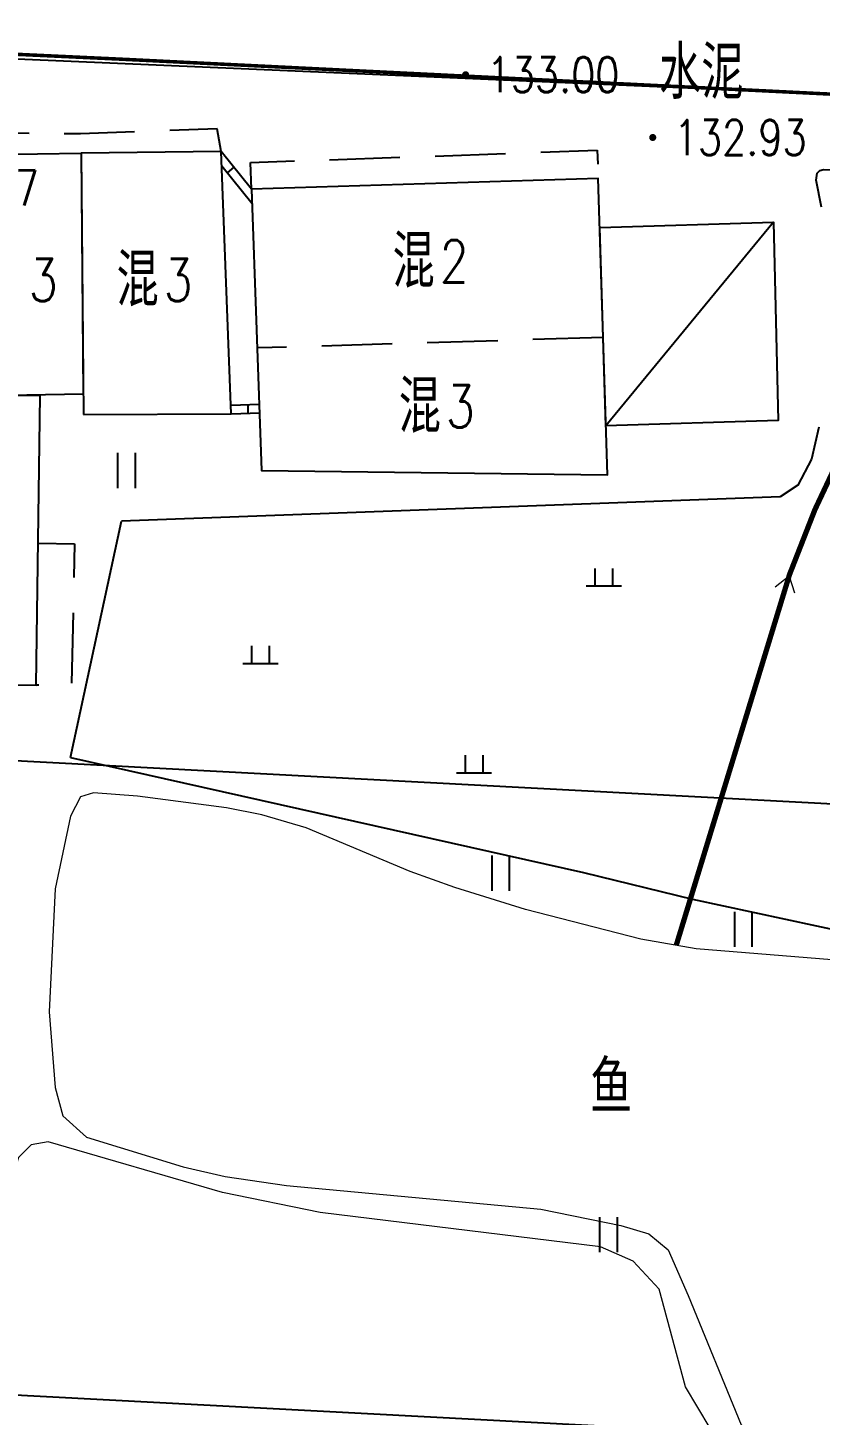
# Model space of a CAD drawing. Extents: x 529262 to 576451, y 2694391 to 2717535.
# Drawn here: x 566990.34 to 567012.85, y 2709920.31 to 2709959.73 of the extents above; entities that cross this region are included whole.
import ezdxf
from ezdxf.enums import TextEntityAlignment as Align
from ezdxf.xclip import XClip

# ---------------------------------------------------------------- set-up
doc = ezdxf.new("R2010")
doc.units = 0
doc.header["$XCLIPFRAME"] = 0
doc.linetypes.add('X5', pattern=[3, 2, -1])
for name, color, linetype in [('a红线图', 1, 'Continuous'), ('DMTZ', 8, 'Continuous'), ('GCD', 8, 'Continuous'), ('JMD', 8, 'Continuous'), ('PP-COM', 7, 'Continuous'), ('RD-中线', 40, 'Continuous'), ('RD-红线', 7, 'Continuous'), ('ZBTZ', 8, 'Continuous'), ('ZJ', 7, 'Continuous'), ('污水管径标注_W10-', 202, 'Continuous')]:
    doc.layers.add(name, color=color, linetype=linetype)
doc.layers.add('SXSS', color=5, linetype='Continuous', lineweight=0)
doc.styles.add('HZ', font='rs.shx', dxfattribs={"width": 0.8, "bigfont": 'hztxt.shx'})
doc.linetypes.add('10421', pattern='A,2,[150,AAA.SHX,S=0.5,R=0,X=0,Y=0.5],1e-11', length=2)
doc.linetypes.add('10422', pattern='A,0.75,[150,AAA.SHX,S=0.5,R=0,X=0,Y=0.5],1.5,[177,AAA.SHX,S=1,R=0,X=0,Y=0.4],0.75', length=3)
doc.linetypes.add('1161', pattern='A,0,[149,AAA.SHX,S=0.15,R=0,X=0,Y=0],-1.6', length=1.6)

# ---------------------------------------------------------------- blocks, each defined once
blk = doc.blocks.new('A$C19FD0107')
at = {"layer": 'RD-中线', "color": 8, "linetype": 'Continuous', "flags": 128}
for points in [[(-4915.644, 15741.627), (-4680.014, 15724.535, -0.06919), (-4464.529, 15678.478), (-4107.284, 15548.587, 0.074087), (-4020.642, 15530.949), (-3764.952, 15517.406)], [(-4490.734, 14139.438, 0), (-4490.29, 14139.417)], [(-3818.251, 14086.168, 0), (-3817.74, 14086.169)]]:
    blk.add_lwpolyline(points, format="xyb", dxfattribs=at)
at = {"layer": 'RD-红线', "color": 8, "linetype": 'Continuous', "flags": 128}
blk.add_lwpolyline([(-4584.201, 15730.063, -0.039951), (-4458.379, 15695.394), (-4101.133, 15565.504, 0.074087), (-4019.69, 15548.924), (-3378.211, 15514.945)], format="xyb", dxfattribs=at)
blk = doc.blocks.new('GC200')
at = {"linetype": 'Continuous', "const_width": 0.2, "flags": 128}
blk.add_lwpolyline([(-0.1, 0, 1), (0.1, 0, 1)], format="xyb", close=True, dxfattribs=at)
blk = doc.blocks.new('gc121')
at = {"color": 8}
for p, q in [((-0.5, -1), (-0.5, 1)), ((0.5, -1), (0.5, 1))]:
    blk.add_line(p, q, dxfattribs=at)
blk = doc.blocks.new('gc119')
at = {"color": 8}
for p, q in [((-0.5, 1), (-0.5, 0)), ((0.5, 1), (0.5, 0)), ((-1, 0), (1, 0))]:
    blk.add_line(p, q, dxfattribs=at)
blk = doc.blocks.new('gc086')
at = {"color": 8}
for p, q in [((0, 0), (7, 0)), ((7, 0), (6.181, 0.574)), ((7, 0), (6.181, -0.574))]:
    blk.add_line(p, q, dxfattribs=at)

msp = doc.modelspace()

# ---------------------------------------------------------------- linework, layer by layer
at = {"layer": 'a红线图', "color": 8, "linetype": 'Continuous', "lineweight": 0, "const_width": 0.1, "elevation": 1, "flags": 128}
msp.add_lwpolyline([(566696.597, 2710071.626), (566725.76, 2710055.912), (566732.088, 2710053.298), (566751.244, 2710045.851), (566769.178, 2710038.018), (566805.651, 2710021.905), (566842.329, 2710005.646), (566879.093, 2709990.054), (566915.838, 2709974.529), (566934.446, 2709965.319), (566949.35, 2709960.864), (566992.946, 2709958.837), (567025.375, 2709957.24)], dxfattribs=at)
msp.add_lwpolyline([(566696.597, 2710071.626), (566725.76, 2710055.912), (566732.088, 2710053.298), (566751.244, 2710045.851), (566769.178, 2710038.018), (566805.651, 2710021.905), (566842.329, 2710005.646), (566879.093, 2709990.054), (566915.838, 2709974.529), (566934.446, 2709965.319), (566949.35, 2709960.864), (566992.946, 2709958.837), (567025.375, 2709957.24)], dxfattribs=at)
at = {"layer": 'DMTZ', "linetype": '10421', "flags": 128}
for points, elevation in [([(567012.815, 2709948.381), (567012.61, 2709947.473), (567012.215, 2709946.736), (567011.716, 2709946.396)], 132.24), ([(567012.815, 2709948.381), (567012.61, 2709947.473), (567012.215, 2709946.736), (567011.716, 2709946.396)], 132.24), ([(567012.815, 2709948.381), (567012.61, 2709947.473), (567012.215, 2709946.736), (567011.716, 2709946.396)], 132.24), ([(567012.815, 2709948.381), (567012.61, 2709947.473), (567012.215, 2709946.736), (567011.716, 2709946.396)], 132.24), ([(566991.556, 2709938.997), (567006.126, 2709935.731), (567009.222, 2709934.973), (567018.032, 2709933.073), (567021.195, 2709932.488), (567022.56, 2709932.302)], 132.22), ([(566991.556, 2709938.997), (567006.126, 2709935.731), (567009.222, 2709934.973), (567018.032, 2709933.073), (567021.195, 2709932.488), (567022.56, 2709932.302)], 132.22), ([(566991.556, 2709938.997), (567006.126, 2709935.731), (567009.222, 2709934.973), (567018.032, 2709933.073), (567021.195, 2709932.488), (567022.56, 2709932.302)], 132.22), ([(566991.556, 2709938.997), (567006.126, 2709935.731), (567009.222, 2709934.973), (567018.032, 2709933.073), (567021.195, 2709932.488), (567022.56, 2709932.302)], 132.22)]:
    msp.add_lwpolyline(points, dxfattribs=dict(at, elevation=elevation))
at = {"layer": 'DMTZ', "linetype": '10422', "elevation": 132.24, "flags": 128}
msp.add_lwpolyline([(567011.716, 2709946.396), (566993.009, 2709945.706)], dxfattribs=at)
msp.add_lwpolyline([(567011.716, 2709946.396), (566993.009, 2709945.706)], dxfattribs=at)
msp.add_lwpolyline([(567011.716, 2709946.396), (566993.009, 2709945.706)], dxfattribs=at)
msp.add_lwpolyline([(567011.716, 2709946.396), (566993.009, 2709945.706)], dxfattribs=at)
at = {"layer": 'JMD', "linetype": 'Continuous'}
for p, q in [((566996.199, 2709955.767), (566996.004, 2709955.61)), ((566996.199, 2709955.767), (566996.004, 2709955.61)), ((566996.199, 2709955.767), (566996.004, 2709955.61)), ((566996.199, 2709955.767), (566996.004, 2709955.61)), ((567011.528, 2709954.203), (567006.767, 2709948.416)), ((567011.528, 2709954.203), (567006.767, 2709948.416)), ((567011.528, 2709954.203), (567006.767, 2709948.416)), ((567011.528, 2709954.203), (567006.767, 2709948.416)), ((566996.607, 2709948.773), (566996.599, 2709949.023)), ((566996.607, 2709948.773), (566996.599, 2709949.023)), ((566996.607, 2709948.773), (566996.599, 2709949.023)), ((566996.607, 2709948.773), (566996.599, 2709949.023))]:
    msp.add_line(p, q, dxfattribs=at)
at = {"layer": 'JMD', "linetype": 'X5', "flags": 128}
for points in [[(566995.838, 2709956.215), (566995.722, 2709956.858), (566991.841, 2709956.715), (566988.054, 2709956.737), (566981.976, 2709957.19), (566981.975, 2709956.511)], [(566995.838, 2709956.215), (566995.722, 2709956.858), (566991.841, 2709956.715), (566988.054, 2709956.737), (566981.976, 2709957.19), (566981.975, 2709956.511)], [(566995.838, 2709956.215), (566995.722, 2709956.858), (566991.841, 2709956.715), (566988.054, 2709956.737), (566981.976, 2709957.19), (566981.975, 2709956.511)], [(566995.838, 2709956.215), (566995.722, 2709956.858), (566991.841, 2709956.715), (566988.054, 2709956.737), (566981.976, 2709957.19), (566981.975, 2709956.511)], [(566996.697, 2709955.144), (566996.674, 2709955.899), (567006.521, 2709956.245), (567006.55, 2709955.447)], [(566996.697, 2709955.144), (566996.674, 2709955.899), (567006.521, 2709956.245), (567006.55, 2709955.447)], [(566996.697, 2709955.144), (566996.674, 2709955.899), (567006.521, 2709956.245), (567006.55, 2709955.447)], [(566996.697, 2709955.144), (566996.674, 2709955.899), (567006.521, 2709956.245), (567006.55, 2709955.447)], [(566996.701, 2709955.144), (566996.701, 2709955.144), (566996.674, 2709955.899)], [(566996.701, 2709955.144), (566996.701, 2709955.144), (566996.674, 2709955.899)], [(566996.701, 2709955.144), (566996.701, 2709955.144), (566996.674, 2709955.899)], [(566996.701, 2709955.144), (566996.701, 2709955.144), (566996.674, 2709955.899)], [(567006.69, 2709950.927), (566996.876, 2709950.63)], [(567006.69, 2709950.927), (566996.876, 2709950.63)], [(567006.69, 2709950.927), (566996.876, 2709950.63)], [(567006.69, 2709950.927), (566996.876, 2709950.63)], [(566990.634, 2709945.083), (566991.67, 2709945.069), (566991.585, 2709941.038), (566990.58, 2709941.052)], [(566990.634, 2709945.083), (566991.67, 2709945.069), (566991.585, 2709941.038), (566990.58, 2709941.052)], [(566990.634, 2709945.083), (566991.67, 2709945.069), (566991.585, 2709941.038), (566990.58, 2709941.052)], [(566990.634, 2709945.083), (566991.67, 2709945.069), (566991.585, 2709941.038), (566990.58, 2709941.052)]]:
    msp.add_lwpolyline(points, dxfattribs=at)
at = {"layer": 'JMD', "linetype": 'Continuous', "flags": 128}
for points in [[(566991.927, 2709948.741), (566996.12, 2709948.758), (566995.838, 2709956.215), (566991.857, 2709956.163)], [(566991.927, 2709948.741), (566996.12, 2709948.758), (566995.838, 2709956.215), (566991.857, 2709956.163)], [(566991.927, 2709948.741), (566996.12, 2709948.758), (566995.838, 2709956.215), (566991.857, 2709956.163)], [(566991.927, 2709948.741), (566996.12, 2709948.758), (566995.838, 2709956.215), (566991.857, 2709956.163)], [(566996.701, 2709955.144), (566996.982, 2709947.144), (567006.809, 2709947.028), (567006.55, 2709955.447)], [(566996.701, 2709955.144), (566996.982, 2709947.144), (567006.809, 2709947.028), (567006.55, 2709955.447)], [(566996.701, 2709955.144), (566996.982, 2709947.144), (567006.809, 2709947.028), (567006.55, 2709955.447)], [(566996.701, 2709955.144), (566996.982, 2709947.144), (567006.809, 2709947.028), (567006.55, 2709955.447)], [(567006.596, 2709954.054), (567011.528, 2709954.203), (567011.656, 2709948.564), (567006.767, 2709948.416)], [(567006.596, 2709954.054), (567011.528, 2709954.203), (567011.656, 2709948.564), (567006.767, 2709948.416)], [(567006.596, 2709954.054), (567011.528, 2709954.203), (567011.656, 2709948.564), (567006.767, 2709948.416)], [(567006.596, 2709954.054), (567011.528, 2709954.203), (567011.656, 2709948.564), (567006.767, 2709948.416)], [(566977.192, 2709941.248), (566990.58, 2709941.052), (566990.691, 2709949.283), (566979.358, 2709949.132), (566979.344, 2709948.132), (566977.045, 2709948.161)], [(566977.192, 2709941.248), (566990.58, 2709941.052), (566990.691, 2709949.283), (566979.358, 2709949.132), (566979.344, 2709948.132), (566977.045, 2709948.161)], [(566977.192, 2709941.248), (566990.58, 2709941.052), (566990.691, 2709949.283), (566979.358, 2709949.132), (566979.344, 2709948.132), (566977.045, 2709948.161)], [(566977.192, 2709941.248), (566990.58, 2709941.052), (566990.691, 2709949.283), (566979.358, 2709949.132), (566979.344, 2709948.132), (566977.045, 2709948.161)]]:
    msp.add_lwpolyline(points, close=True, dxfattribs=at)
for points in [[(566996.701, 2709955.144), (566995.838, 2709956.215)], [(566996.701, 2709955.144), (566995.838, 2709956.215)], [(566996.701, 2709955.144), (566995.838, 2709956.215)], [(566996.701, 2709955.144), (566995.838, 2709956.215)], [(566996.715, 2709954.728), (566995.853, 2709955.797)], [(566996.715, 2709954.728), (566995.853, 2709955.797)], [(566996.715, 2709954.728), (566995.853, 2709955.797)], [(566996.715, 2709954.728), (566995.853, 2709955.797)], [(566996.112, 2709949.008), (566996.924, 2709949.033)], [(566996.112, 2709949.008), (566996.924, 2709949.033)], [(566996.112, 2709949.008), (566996.924, 2709949.033)], [(566996.112, 2709949.008), (566996.924, 2709949.033)], [(566996.12, 2709948.758), (566996.932, 2709948.783)], [(566996.12, 2709948.758), (566996.932, 2709948.783)], [(566996.12, 2709948.758), (566996.932, 2709948.783)], [(566996.12, 2709948.758), (566996.932, 2709948.783)]]:
    msp.add_lwpolyline(points, dxfattribs=at)
at = {"layer": 'JMD', "linetype": 'Continuous', "elevation": 134.79, "flags": 128}
msp.add_lwpolyline([(566988.125, 2709956.112), (566991.857, 2709956.163), (566991.921, 2709949.32), (566988.18, 2709949.25)], close=True, dxfattribs=at)
msp.add_lwpolyline([(566988.125, 2709956.112), (566991.857, 2709956.163), (566991.921, 2709949.32), (566988.18, 2709949.25)], close=True, dxfattribs=at)
msp.add_lwpolyline([(566988.125, 2709956.112), (566991.857, 2709956.163), (566991.921, 2709949.32), (566988.18, 2709949.25)], close=True, dxfattribs=at)
msp.add_lwpolyline([(566988.125, 2709956.112), (566991.857, 2709956.163), (566991.921, 2709949.32), (566988.18, 2709949.25)], close=True, dxfattribs=at)
at = {"layer": 'SXSS', "color": 8, "linetype": 'Continuous', "const_width": 0.15, "elevation": 132.343, "flags": 128}
msp.add_lwpolyline([(567008.763, 2709933.657), (567011.983, 2709944.196), (567012.703, 2709946.036), (567013.235, 2709947.167), (567014.301, 2709948.961)], dxfattribs=at)
msp.add_lwpolyline([(567008.763, 2709933.657), (567011.983, 2709944.196), (567012.703, 2709946.036), (567013.235, 2709947.167), (567014.301, 2709948.961)], dxfattribs=at)
msp.add_lwpolyline([(567008.763, 2709933.657), (567011.983, 2709944.196), (567012.703, 2709946.036), (567013.235, 2709947.167), (567014.301, 2709948.961)], dxfattribs=at)
msp.add_lwpolyline([(567008.763, 2709933.657), (567011.983, 2709944.196), (567012.703, 2709946.036), (567013.235, 2709947.167), (567014.301, 2709948.961)], dxfattribs=at)
at = {"layer": 'SXSS', "color": 8, "linetype": '10421', "elevation": 132.386, "flags": 128}
msp.add_lwpolyline([(567020.983, 2709931.817), (567020.723, 2709932.019), (567015.059, 2709932.957), (567013.183, 2709933.245), (567009.329, 2709933.559), (567007.761, 2709933.83), (567004.478, 2709934.678), (567002.47, 2709935.303), (567001.208, 2709935.754), (566998.255, 2709937), (566996.991, 2709937.367), (566995.985, 2709937.568), (566993.46, 2709937.894), (566992.213, 2709937.991), (566991.837, 2709937.872), (566991.553, 2709937.331), (566991.121, 2709935.264), (566990.954, 2709931.768), (566991.123, 2709929.617), (566991.336, 2709928.816), (566992.007, 2709928.211), (566994.761, 2709927.366), (566995.95, 2709927.089), (566997.696, 2709926.832), (567004.915, 2709926.157), (567007.192, 2709925.701), (567007.988, 2709925.464), (567008.533, 2709925.009), (567009.098, 2709923.708), (567010.611, 2709920.032), (567011.39, 2709918.993), (567012.089, 2709918.189), (567016.147, 2709915.294), (567016.88, 2709915.021), (567017.635, 2709915.265), (567018.894, 2709916.552), (567019.443, 2709917.411), (567019.782, 2709918.387), (567021.047, 2709931.4)], close=True, dxfattribs=at)
msp.add_lwpolyline([(567020.983, 2709931.817), (567020.723, 2709932.019), (567015.059, 2709932.957), (567013.183, 2709933.245), (567009.329, 2709933.559), (567007.761, 2709933.83), (567004.478, 2709934.678), (567002.47, 2709935.303), (567001.208, 2709935.754), (566998.255, 2709937), (566996.991, 2709937.367), (566995.985, 2709937.568), (566993.46, 2709937.894), (566992.213, 2709937.991), (566991.837, 2709937.872), (566991.553, 2709937.331), (566991.121, 2709935.264), (566990.954, 2709931.768), (566991.123, 2709929.617), (566991.336, 2709928.816), (566992.007, 2709928.211), (566994.761, 2709927.366), (566995.95, 2709927.089), (566997.696, 2709926.832), (567004.915, 2709926.157), (567007.192, 2709925.701), (567007.988, 2709925.464), (567008.533, 2709925.009), (567009.098, 2709923.708), (567010.611, 2709920.032), (567011.39, 2709918.993), (567012.089, 2709918.189), (567016.147, 2709915.294), (567016.88, 2709915.021), (567017.635, 2709915.265), (567018.894, 2709916.552), (567019.443, 2709917.411), (567019.782, 2709918.387), (567021.047, 2709931.4)], close=True, dxfattribs=at)
msp.add_lwpolyline([(567020.983, 2709931.817), (567020.723, 2709932.019), (567015.059, 2709932.957), (567013.183, 2709933.245), (567009.329, 2709933.559), (567007.761, 2709933.83), (567004.478, 2709934.678), (567002.47, 2709935.303), (567001.208, 2709935.754), (566998.255, 2709937), (566996.991, 2709937.367), (566995.985, 2709937.568), (566993.46, 2709937.894), (566992.213, 2709937.991), (566991.837, 2709937.872), (566991.553, 2709937.331), (566991.121, 2709935.264), (566990.954, 2709931.768), (566991.123, 2709929.617), (566991.336, 2709928.816), (566992.007, 2709928.211), (566994.761, 2709927.366), (566995.95, 2709927.089), (566997.696, 2709926.832), (567004.915, 2709926.157), (567007.192, 2709925.701), (567007.988, 2709925.464), (567008.533, 2709925.009), (567009.098, 2709923.708), (567010.611, 2709920.032), (567011.39, 2709918.993), (567012.089, 2709918.189), (567016.147, 2709915.294), (567016.88, 2709915.021), (567017.635, 2709915.265), (567018.894, 2709916.552), (567019.443, 2709917.411), (567019.782, 2709918.387), (567021.047, 2709931.4)], close=True, dxfattribs=at)
msp.add_lwpolyline([(567020.983, 2709931.817), (567020.723, 2709932.019), (567015.059, 2709932.957), (567013.183, 2709933.245), (567009.329, 2709933.559), (567007.761, 2709933.83), (567004.478, 2709934.678), (567002.47, 2709935.303), (567001.208, 2709935.754), (566998.255, 2709937), (566996.991, 2709937.367), (566995.985, 2709937.568), (566993.46, 2709937.894), (566992.213, 2709937.991), (566991.837, 2709937.872), (566991.553, 2709937.331), (566991.121, 2709935.264), (566990.954, 2709931.768), (566991.123, 2709929.617), (566991.336, 2709928.816), (566992.007, 2709928.211), (566994.761, 2709927.366), (566995.95, 2709927.089), (566997.696, 2709926.832), (567004.915, 2709926.157), (567007.192, 2709925.701), (567007.988, 2709925.464), (567008.533, 2709925.009), (567009.098, 2709923.708), (567010.611, 2709920.032), (567011.39, 2709918.993), (567012.089, 2709918.189), (567016.147, 2709915.294), (567016.88, 2709915.021), (567017.635, 2709915.265), (567018.894, 2709916.552), (567019.443, 2709917.411), (567019.782, 2709918.387), (567021.047, 2709931.4)], close=True, dxfattribs=at)
at = {"layer": 'SXSS', "color": 8, "linetype": '10421', "elevation": 132.351, "flags": 128}
msp.add_lwpolyline([(567010.914, 2709918.416), (567010.442, 2709918.846), (567010.079, 2709919.352), (567009.022, 2709921.115), (567008.28, 2709923.885), (567007.542, 2709924.685), (567006.61, 2709925.09), (566998.644, 2709926.064), (566995.87, 2709926.633), (566990.926, 2709928.078), (566990.435, 2709927.986), (566990.082, 2709927.629), (566989.041, 2709924.334), (566988.475, 2709922.902), (566987.501, 2709920.851), (566985.919, 2709918.259), (566985.84, 2709917.226), (566986.01, 2709916.67), (566986.487, 2709916.283), (567007.725, 2709909.139)], dxfattribs=at)
msp.add_lwpolyline([(567010.914, 2709918.416), (567010.442, 2709918.846), (567010.079, 2709919.352), (567009.022, 2709921.115), (567008.28, 2709923.885), (567007.542, 2709924.685), (567006.61, 2709925.09), (566998.644, 2709926.064), (566995.87, 2709926.633), (566990.926, 2709928.078), (566990.435, 2709927.986), (566990.082, 2709927.629), (566989.041, 2709924.334), (566988.475, 2709922.902), (566987.501, 2709920.851), (566985.919, 2709918.259), (566985.84, 2709917.226), (566986.01, 2709916.67), (566986.487, 2709916.283), (567007.725, 2709909.139)], dxfattribs=at)
msp.add_lwpolyline([(567010.914, 2709918.416), (567010.442, 2709918.846), (567010.079, 2709919.352), (567009.022, 2709921.115), (567008.28, 2709923.885), (567007.542, 2709924.685), (567006.61, 2709925.09), (566998.644, 2709926.064), (566995.87, 2709926.633), (566990.926, 2709928.078), (566990.435, 2709927.986), (566990.082, 2709927.629), (566989.041, 2709924.334), (566988.475, 2709922.902), (566987.501, 2709920.851), (566985.919, 2709918.259), (566985.84, 2709917.226), (566986.01, 2709916.67), (566986.487, 2709916.283), (567007.725, 2709909.139)], dxfattribs=at)
msp.add_lwpolyline([(567010.914, 2709918.416), (567010.442, 2709918.846), (567010.079, 2709919.352), (567009.022, 2709921.115), (567008.28, 2709923.885), (567007.542, 2709924.685), (567006.61, 2709925.09), (566998.644, 2709926.064), (566995.87, 2709926.633), (566990.926, 2709928.078), (566990.435, 2709927.986), (566990.082, 2709927.629), (566989.041, 2709924.334), (566988.475, 2709922.902), (566987.501, 2709920.851), (566985.919, 2709918.259), (566985.84, 2709917.226), (566986.01, 2709916.67), (566986.487, 2709916.283), (567007.725, 2709909.139)], dxfattribs=at)
at = {"layer": 'ZBTZ', "linetype": '1161', "flags": 128}
for points, elevation in [([(567012.893, 2709954.631), (567012.736, 2709955.395), (567012.765, 2709955.6), (567012.845, 2709955.675), (567012.947, 2709955.702), (567025.27, 2709955.1), (567025.39, 2709954.874), (567025.482, 2709953.956)], 132.823), ([(567012.893, 2709954.631), (567012.736, 2709955.395), (567012.765, 2709955.6), (567012.845, 2709955.675), (567012.947, 2709955.702), (567025.27, 2709955.1), (567025.39, 2709954.874), (567025.482, 2709953.956)], 132.823), ([(567012.893, 2709954.631), (567012.736, 2709955.395), (567012.765, 2709955.6), (567012.845, 2709955.675), (567012.947, 2709955.702), (567025.27, 2709955.1), (567025.39, 2709954.874), (567025.482, 2709953.956)], 132.823), ([(567012.893, 2709954.631), (567012.736, 2709955.395), (567012.765, 2709955.6), (567012.845, 2709955.675), (567012.947, 2709955.702), (567025.27, 2709955.1), (567025.39, 2709954.874), (567025.482, 2709953.956)], 132.823), ([(566991.556, 2709938.997), (566993.009, 2709945.706)], 132.307), ([(566991.556, 2709938.997), (566993.009, 2709945.706)], 132.307), ([(566991.556, 2709938.997), (566993.009, 2709945.706)], 132.307), ([(566991.556, 2709938.997), (566993.009, 2709945.706)], 132.307)]:
    msp.add_lwpolyline(points, dxfattribs=dict(at, elevation=elevation))
at = {"layer": '污水管径标注_W10-'}
msp.add_lwpolyline([(566851.332, 2710001.921), (566860.805, 2709997.779), (566869.692, 2709993.991), (566888.091, 2709986.149), (566906.49, 2709978.308), (566916.921, 2709973.862), (566924.612, 2709969.88), (566933.794, 2709965.127), (566943.086, 2709962.483), (566949.736, 2709960.59), (566962.809, 2709960.024), (566982.791, 2709959.158), (567002.772, 2709958.291), (567025.47, 2709957.308)], dxfattribs=at)

# ---------------------------------------------------------------- block references
at = {"layer": 'GCD', "linetype": 'Continuous'}
ref = msp.add_blockref('GC200', (567002.78, 2709958.393, 133.004), dxfattribs=dict(at, xscale=0.5, yscale=0.5, zscale=0.5))
ref.add_attrib('height', '133.00', dxfattribs={"linetype": 'Continuous', "height": 1, "style": 'HZ', "width": 0.8}).set_placement((567003.38, 2709958.393, 133.004), align=Align.MIDDLE_LEFT)
ref = msp.add_blockref('GC200', (567008.096, 2709956.61, 132.93), dxfattribs=dict(at, xscale=0.5, yscale=0.5, zscale=0.5))
ref.add_attrib('height', '132.93', dxfattribs={"linetype": 'Continuous', "height": 1, "style": 'HZ', "width": 0.8}).set_placement((567008.696, 2709956.61, 132.93), align=Align.MIDDLE_LEFT)
at = {"layer": 'PP-COM'}
ref = msp.add_blockref('A$C19FD0107', (570997.993, 2694390.603), dxfattribs=at)
XClip(ref).set_block_clipping_path([(-9366.4383134884, 14428.6043910822), (-3328.4480743363, 17452.7484863754)])
at = {"layer": 'SXSS', "color": 8, "linetype": 'Continuous', "xscale": 0.5000000001127712, "yscale": 0.5000000001127712, "zscale": 0.5000000001127712, "rotation": 73.33116881520364}
msp.add_blockref('gc086', (567010.963, 2709940.79, 132.343), dxfattribs=at)
msp.add_blockref('gc086', (567010.963, 2709940.79, 132.343), dxfattribs=at)
msp.add_blockref('gc086', (567010.963, 2709940.79, 132.343), dxfattribs=at)
msp.add_blockref('gc086', (567010.963, 2709940.79, 132.343), dxfattribs=at)
at = {"layer": 'ZBTZ', "linetype": 'Continuous', "xscale": 0.5, "yscale": 0.5}
for name, p in [('gc121', (566993.151, 2709947.15)), ('gc121', (566993.151, 2709947.15)), ('gc121', (566993.151, 2709947.15)), ('gc121', (566993.151, 2709947.15)), ('gc119', (567006.705, 2709943.868)), ('gc119', (567006.705, 2709943.868)), ('gc119', (567006.705, 2709943.868)), ('gc119', (567006.705, 2709943.868)), ('gc119', (566996.952, 2709941.668)), ('gc119', (566996.952, 2709941.668)), ('gc119', (566996.952, 2709941.668)), ('gc119', (566996.952, 2709941.668)), ('gc119', (567003.02, 2709938.557)), ('gc119', (567003.02, 2709938.557)), ('gc119', (567003.02, 2709938.557)), ('gc119', (567003.02, 2709938.557)), ('gc121', (567003.78, 2709935.71)), ('gc121', (567003.78, 2709935.71)), ('gc121', (567003.78, 2709935.71)), ('gc121', (567003.78, 2709935.71)), ('gc121', (567010.674, 2709934.11)), ('gc121', (567010.674, 2709934.11)), ('gc121', (567010.674, 2709934.11)), ('gc121', (567010.674, 2709934.11)), ('gc121', (567006.843, 2709925.437)), ('gc121', (567006.843, 2709925.437)), ('gc121', (567006.843, 2709925.437)), ('gc121', (567006.843, 2709925.437))]:
    msp.add_blockref(name, p, dxfattribs=at)

# ---------------------------------------------------------------- texts
at = {"layer": 'DMTZ', "linetype": 'Continuous', "style": 'HZ', "width": 0.8}
msp.add_text('水泥', height=1.5, dxfattribs=at).set_placement((567009.477, 2709958.533), align=Align.MIDDLE)
msp.add_text('水泥', height=1.5, dxfattribs=at).set_placement((567009.477, 2709958.533), align=Align.MIDDLE)
msp.add_text('水泥', height=1.5, dxfattribs=at).set_placement((567009.477, 2709958.533), align=Align.MIDDLE)
msp.add_text('水泥', height=1.5, dxfattribs=at).set_placement((567009.477, 2709958.533), align=Align.MIDDLE)
at = {"layer": 'JMD', "linetype": 'Continuous', "style": 'HZ', "width": 0.8}
for p in [(567001.902, 2709953.093), (567001.902, 2709953.093), (567001.902, 2709953.093), (567001.902, 2709953.093), (566994.062, 2709952.563), (566994.062, 2709952.563), (566994.062, 2709952.563), (566994.062, 2709952.563), (567002.078, 2709948.969), (567002.078, 2709948.969), (567002.078, 2709948.969), (567002.078, 2709948.969)]:
    msp.add_text('混', height=1.5, dxfattribs=at).set_placement(p, align=Align.MIDDLE_RIGHT)
for s, p in [('2', (567002.043, 2709953.093)), ('2', (567002.043, 2709953.093)), ('2', (567002.043, 2709953.093)), ('2', (567002.043, 2709953.093)), ('3', (566990.372, 2709952.563)), ('3', (566990.372, 2709952.563)), ('3', (566990.372, 2709952.563)), ('3', (566990.372, 2709952.563)), ('3', (566994.204, 2709952.563)), ('3', (566994.204, 2709952.563)), ('3', (566994.204, 2709952.563)), ('3', (566994.204, 2709952.563)), ('3', (567002.22, 2709948.969)), ('3', (567002.22, 2709948.969)), ('3', (567002.22, 2709948.969)), ('3', (567002.22, 2709948.969))]:
    msp.add_text(s, height=1.2, dxfattribs=at).set_placement(p, align=Align.MIDDLE_LEFT)
at = {"layer": 'SXSS', "color": 8, "linetype": '10421', "style": 'HZ', "width": 0.8}
msp.add_text('鱼', height=1.5, dxfattribs=at).set_placement((567006.914, 2709929.707), align=Align.MIDDLE)
msp.add_text('鱼', height=1.5, dxfattribs=at).set_placement((567006.914, 2709929.707), align=Align.MIDDLE)
msp.add_text('鱼', height=1.5, dxfattribs=at).set_placement((567006.914, 2709929.707), align=Align.MIDDLE)
msp.add_text('鱼', height=1.5, dxfattribs=at).set_placement((567006.914, 2709929.707), align=Align.MIDDLE)
at = {"layer": 'ZJ', "color": 8, "linetype": 'Continuous', "style": 'HZ', "width": 0.8}
msp.add_text('207', height=1, rotation=1.5594, dxfattribs=at).set_placement((566988.615, 2709955.131), align=Align.MIDDLE_LEFT)
msp.add_text('207', height=1, rotation=1.5594, dxfattribs=at).set_placement((566988.615, 2709955.131), align=Align.MIDDLE_LEFT)
msp.add_text('207', height=1, rotation=1.5594, dxfattribs=at).set_placement((566988.615, 2709955.131), align=Align.MIDDLE_LEFT)
msp.add_text('207', height=1, rotation=1.5594, dxfattribs=at).set_placement((566988.615, 2709955.131), align=Align.MIDDLE_LEFT)

doc.saveas('drawing.dxf')
